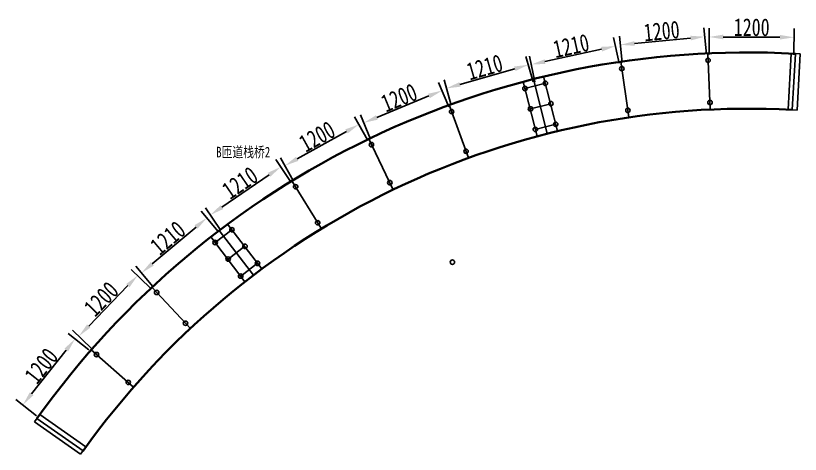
# Model space of a CAD drawing. Extents: x 0 to 558779, y 0 to 2762081.
# Drawn here: x 516997.7 to 517109.2, y 2758143.3 to 2758205.7 of the extents above; entities that cross this region are included whole.
import ezdxf

# ---------------------------------------------------------------- set-up
doc = ezdxf.new("R2010")
doc.units = 0
doc.header["$LTSCALE"] = 20
doc.header["$PDMODE"] = 34
for name, color, linetype in [('DL-互通边线', 75, 'Continuous'), ('QL-主线桥位平面', 190, 'Continuous'), ('交通层', 56, 'Continuous')]:
    doc.layers.add(name, color=color, linetype=linetype)
doc.styles.add('FS', font='仿宋_GB2312.ttf', dxfattribs={"width": 0.75})
doc.dimstyles.new('100', dxfattribs={"dimtxt": 2.5, "dimasz": 2, "dimexe": 1.25, "dimexo": 1.25, "dimgap": 0.125, "dimtad": 1, "dimdec": 0, "dimlfac": 100, "dimdsep": 46, "dimtxsty": 'FS', "dimcen": 0.001, "dimclrd": 7, "dimclre": 7, "dimclrt": 7, "dimadec": 4, "dimazin": 2, "dimtfac": 1, "dimtdec": 0, "dimtmove": 1, "dimatfit": 2, "dimfxlon": 1, "dimlwd": -1, "dimlwe": -1, "dimarcsym": 0})

# ---------------------------------------------------------------- blocks, each defined once
blk = doc.blocks.new('制动墩钢管平面')
at = {"color": 1}
for p, q in [((516248.84, 2752719.23), (516248.84, 2752711.23)), ((516248.84, 2752718.23), (516251.84, 2752718.23)), ((516251.84, 2752719.23), (516251.84, 2752711.23)), ((516248.89, 2752715.23), (516251.89, 2752715.23)), ((516248.84, 2752712.23), (516251.84, 2752712.23))]:
    blk.add_line(p, q, dxfattribs=at)
at = {"color": 6}
blk.add_line((516250.34, 2752719.23), (516250.34, 2752711.23), dxfattribs=at)
at = {"color": 2}
for centre in [(516248.84, 2752718.23), (516251.84, 2752718.23), (516248.89, 2752715.23), (516251.89, 2752715.23), (516248.84, 2752712.23), (516251.84, 2752712.23)]:
    blk.add_circle(centre, 0.315, dxfattribs=at)
blk = doc.blocks.new('*U768')
at = {"layer": '交通层', "color": 0, "linetype": 'Continuous'}
for p, q in [((0.65, 4), (-0.65, 4)), ((-0.65, 4), (-0.65, -4)), ((-0.05, -4), (-0.05, 4)), ((0.65, -4), (0.65, 4)), ((-0.65, -4), (0.65, -4))]:
    blk.add_line(p, q, dxfattribs=at)
blk = doc.blocks.new('*U767')
at = {"color": 0, "linetype": 'ByBlock', "lineweight": -2, "transparency": 16777216}
blk.add_blockref('*U768', (0, 0), dxfattribs=at)
blk = doc.blocks.new('栈桥钢管桩平面')
at = {"color": 1}
blk.add_line((517039.34, 2758035.52), (517047.34, 2758035.52), dxfattribs=at)
at = {"color": 2}
for centre in [(517040.34, 2758035.52), (517046.34, 2758035.52)]:
    blk.add_circle(centre, 0.315, dxfattribs=at)
blk = doc.blocks.new('*U770')
at = {"layer": '交通层', "color": 0, "linetype": 'Continuous'}
for p, q in [((0.65, 4), (-0.65, 4)), ((-0.65, 4), (-0.65, -4)), ((-0.05, -4), (-0.05, 4)), ((0.65, -4), (0.65, 4)), ((-0.65, -4), (0.65, -4))]:
    blk.add_line(p, q, dxfattribs=at)
blk = doc.blocks.new('*U769')
at = {"color": 0, "linetype": 'ByBlock', "lineweight": -2, "transparency": 16777216}
blk.add_blockref('*U770', (0, 0), dxfattribs=at)
blk = doc.blocks.new('*D771')
at = {"color": 7, "linetype": 'ByBlock', "transparency": 16777216}
blk.add_line((517053.45, 2758033.53), (517050.51, 2758035.85), dxfattribs=at)
at = {"color": 7, "transparency": 16777216}
for p, q in [((517045.32, 2758027.28), (517050.25, 2758033.51)), ((517046.04, 2758024.16), (517043.1, 2758026.49))]:
    blk.add_line(p, q, dxfattribs=at)
for points in [[(517050.51, 2758033.3), (517049.99, 2758033.72), (517051.49, 2758035.08)], [(517045.06, 2758027.49), (517045.58, 2758027.07), (517044.08, 2758025.71)]]:
    blk.add_solid(points, dxfattribs=at)
at = {"layer": 'DEFPOINTS', "color": 0, "transparency": 16777216}
for p in [(517051.49, 2758035.08), (517056.8, 2758030.88), (517049.39, 2758021.51)]:
    blk.add_point(p, dxfattribs=at)
at = {"color": 7, "transparency": 16777216, "insert": (517046.7, 2758031.26), "char_height": 2.5, "attachment_point": 5, "rotation": 51.6404, "style": 'FS'}
blk.add_mtext('1200', dxfattribs=at)
blk = doc.blocks.new('*D772')
at = {"color": 7, "linetype": 'ByBlock', "transparency": 16777216}
blk.add_line((517062.18, 2758042.36), (517059.49, 2758044.97), dxfattribs=at)
at = {"color": 7, "transparency": 16777216}
for p, q in [((517053.44, 2758036.92), (517059, 2758042.66)), ((517053.84, 2758033.74), (517051.15, 2758036.35))]:
    blk.add_line(p, q, dxfattribs=at)
for points in [[(517059.24, 2758042.43), (517058.76, 2758042.89), (517060.39, 2758044.1)], [(517053.2, 2758037.15), (517053.67, 2758036.69), (517052.04, 2758035.48)]]:
    blk.add_solid(points, dxfattribs=at)
at = {"layer": 'DEFPOINTS', "color": 0, "transparency": 16777216}
for p in [(517060.39, 2758044.1), (517065.14, 2758039.5), (517056.8, 2758030.88)]:
    blk.add_point(p, dxfattribs=at)
at = {"color": 7, "transparency": 16777216, "insert": (517055.22, 2758040.76), "char_height": 2.5, "attachment_point": 5, "rotation": 45.9219, "style": 'FS'}
blk.add_mtext('1200', dxfattribs=at)
blk = doc.blocks.new('*D773')
at = {"color": 7, "linetype": 'ByBlock', "transparency": 16777216}
blk.add_line((517071.82, 2758050.37), (517069.4, 2758053.24), dxfattribs=at)
at = {"color": 7, "transparency": 16777216}
for p, q in [((517062.47, 2758045.76), (517068.68, 2758050.99)), ((517062.56, 2758042.56), (517060.14, 2758045.43))]:
    blk.add_line(p, q, dxfattribs=at)
for points in [[(517068.89, 2758050.74), (517068.46, 2758051.25), (517070.21, 2758052.28)], [(517062.26, 2758046.02), (517062.69, 2758045.51), (517060.95, 2758044.47)]]:
    blk.add_solid(points, dxfattribs=at)
at = {"layer": 'DEFPOINTS', "color": 0, "transparency": 16777216}
for p in [(517070.21, 2758052.28), (517074.4, 2758047.31), (517065.14, 2758039.5)]:
    blk.add_point(p, dxfattribs=at)
at = {"color": 7, "transparency": 16777216, "insert": (517064.68, 2758049.44), "char_height": 2.5, "attachment_point": 5, "rotation": 40.1487, "style": 'FS'}
blk.add_mtext('1210', dxfattribs=at)
blk = doc.blocks.new('*D774')
at = {"color": 7, "linetype": 'ByBlock', "transparency": 16777216}
blk.add_line((517082.12, 2758057.48), (517080, 2758060.57), dxfattribs=at)
at = {"color": 7, "transparency": 16777216}
for p, q in [((517072.36, 2758053.83), (517079.06, 2758058.41)), ((517072.13, 2758050.64), (517070.01, 2758053.73))]:
    blk.add_line(p, q, dxfattribs=at)
for points in [[(517079.25, 2758058.14), (517078.87, 2758058.69), (517080.71, 2758059.54)], [(517072.18, 2758054.1), (517072.55, 2758053.55), (517070.71, 2758052.7)]]:
    blk.add_solid(points, dxfattribs=at)
at = {"layer": 'DEFPOINTS', "color": 0, "transparency": 16777216}
for p in [(517080.71, 2758059.54), (517084.4, 2758054.15), (517074.4, 2758047.31)]:
    blk.add_point(p, dxfattribs=at)
at = {"color": 7, "transparency": 16777216, "insert": (517074.93, 2758057.27), "char_height": 2.5, "attachment_point": 5, "rotation": 34.3941, "style": 'FS'}
blk.add_mtext('1210', dxfattribs=at)
blk = doc.blocks.new('*D775')
at = {"color": 7, "linetype": 'ByBlock', "transparency": 16777216}
blk.add_line((517093.03, 2758063.37), (517091.21, 2758066.65), dxfattribs=at)
at = {"color": 7, "transparency": 16777216}
for p, q in [((517083.06, 2758060.69), (517090.07, 2758064.58)), ((517082.52, 2758057.53), (517080.7, 2758060.81))]:
    blk.add_line(p, q, dxfattribs=at)
for points in [[(517090.23, 2758064.29), (517089.9, 2758064.88), (517091.81, 2758065.56)], [(517082.89, 2758060.98), (517083.22, 2758060.39), (517081.31, 2758059.71)]]:
    blk.add_solid(points, dxfattribs=at)
at = {"layer": 'DEFPOINTS', "color": 0, "transparency": 16777216}
for p in [(517091.81, 2758065.56), (517094.91, 2758059.99), (517084.4, 2758054.15)]:
    blk.add_point(p, dxfattribs=at)
at = {"color": 7, "transparency": 16777216, "insert": (517085.89, 2758063.85), "char_height": 2.5, "attachment_point": 5, "rotation": 29.0748, "style": 'FS'}
blk.add_mtext('1200', dxfattribs=at)
blk = doc.blocks.new('*D776')
at = {"color": 7, "linetype": 'ByBlock', "transparency": 16777216}
blk.add_line((517104.58, 2758068.07), (517103.15, 2758071.54), dxfattribs=at)
at = {"color": 7, "transparency": 16777216}
for p, q in [((517094.36, 2758066.56), (517101.78, 2758069.62)), ((517093.47, 2758063.49), (517092.04, 2758066.96))]:
    blk.add_line(p, q, dxfattribs=at)
for points in [[(517101.91, 2758069.31), (517101.65, 2758069.93), (517103.63, 2758070.38)], [(517094.24, 2758066.87), (517094.49, 2758066.25), (517092.51, 2758065.8)]]:
    blk.add_solid(points, dxfattribs=at)
at = {"layer": 'DEFPOINTS', "color": 0, "transparency": 16777216}
for p in [(517103.63, 2758070.38), (517106.02, 2758064.57), (517094.91, 2758059.99)]:
    blk.add_point(p, dxfattribs=at)
at = {"color": 7, "transparency": 16777216, "insert": (517097.54, 2758069.37), "char_height": 2.5, "attachment_point": 5, "rotation": 22.3991, "style": 'FS'}
blk.add_mtext('1200', dxfattribs=at)
blk = doc.blocks.new('*D777')
at = {"color": 7, "linetype": 'ByBlock', "transparency": 16777216}
blk.add_line((517116.59, 2758071.64), (517115.55, 2758075.25), dxfattribs=at)
at = {"color": 7, "transparency": 16777216}
for p, q in [((517106.18, 2758071.26), (517113.97, 2758073.49)), ((517104.95, 2758068.3), (517103.92, 2758071.91))]:
    blk.add_line(p, q, dxfattribs=at)
for points in [[(517114.07, 2758073.17), (517113.88, 2758073.81), (517115.9, 2758074.05)], [(517106.09, 2758071.58), (517106.27, 2758070.94), (517104.26, 2758070.7)]]:
    blk.add_solid(points, dxfattribs=at)
at = {"layer": 'DEFPOINTS', "color": 0, "transparency": 16777216}
for p in [(517115.9, 2758074.05), (517117.66, 2758067.91), (517106.02, 2758064.57)]:
    blk.add_point(p, dxfattribs=at)
at = {"color": 7, "transparency": 16777216, "insert": (517109.69, 2758073.71), "char_height": 2.5, "attachment_point": 5, "rotation": 16.0181, "style": 'FS'}
blk.add_mtext('1210', dxfattribs=at)
blk = doc.blocks.new('*D778')
at = {"color": 7, "linetype": 'ByBlock', "transparency": 16777216}
blk.add_line((517128.79, 2758074.26), (517127.98, 2758077.92), dxfattribs=at)
at = {"color": 7, "transparency": 16777216}
for p, q in [((517118.26, 2758074.5), (517126.3, 2758076.27)), ((517116.84, 2758071.63), (517116.04, 2758075.3))]:
    blk.add_line(p, q, dxfattribs=at)
for points in [[(517126.37, 2758075.94), (517126.23, 2758076.6), (517128.25, 2758076.7)], [(517118.19, 2758074.83), (517118.33, 2758074.18), (517116.3, 2758074.08)]]:
    blk.add_solid(points, dxfattribs=at)
at = {"layer": 'DEFPOINTS', "color": 0, "transparency": 16777216}
for p in [(517128.25, 2758076.7), (517129.6, 2758070.54), (517117.66, 2758067.91)]:
    blk.add_point(p, dxfattribs=at)
at = {"color": 7, "transparency": 16777216, "insert": (517121.98, 2758076.74), "char_height": 2.5, "attachment_point": 5, "rotation": 12.3856, "style": 'FS'}
blk.add_mtext('1210', dxfattribs=at)
blk = doc.blocks.new('*D779')
at = {"color": 7, "linetype": 'ByBlock', "transparency": 16777216}
blk.add_line((517141.19, 2758075.55), (517140.83, 2758079.29), dxfattribs=at)
at = {"color": 7, "transparency": 16777216}
for p, q in [((517129.23, 2758074.4), (517128.87, 2758078.13)), ((517130.98, 2758077.08), (517138.96, 2758077.85))]:
    blk.add_line(p, q, dxfattribs=at)
for points in [[(517138.99, 2758077.52), (517138.93, 2758078.18), (517140.95, 2758078.04)], [(517130.95, 2758077.41), (517131.01, 2758076.75), (517128.99, 2758076.89)]]:
    blk.add_solid(points, dxfattribs=at)
at = {"layer": 'DEFPOINTS', "color": 0, "transparency": 16777216}
for p in [(517140.95, 2758078.04), (517141.56, 2758071.69), (517129.6, 2758070.54)]:
    blk.add_point(p, dxfattribs=at)
at = {"color": 7, "transparency": 16777216, "insert": (517134.84, 2758078.85), "char_height": 2.5, "attachment_point": 5, "rotation": 5.5023, "style": 'FS'}
blk.add_mtext('1200', dxfattribs=at)
blk = doc.blocks.new('*D780')
at = {"color": 7, "transparency": 16777216}
for p, q in [((517141.58, 2758075.51), (517141.6, 2758079.26)), ((517143.59, 2758078), (517151.65, 2758077.97))]:
    blk.add_line(p, q, dxfattribs=at)
at = {"color": 7, "linetype": 'ByBlock', "transparency": 16777216}
blk.add_line((517153.64, 2758075.46), (517153.65, 2758079.21), dxfattribs=at)
at = {"color": 7, "transparency": 16777216}
for points in [[(517143.59, 2758078.34), (517143.59, 2758077.67), (517141.59, 2758078.01)], [(517151.65, 2758077.64), (517151.65, 2758078.3), (517153.65, 2758077.96)]]:
    blk.add_solid(points, dxfattribs=at)
at = {"layer": 'DEFPOINTS', "color": 0, "transparency": 16777216}
for p in [(517153.65, 2758077.96), (517141.56, 2758071.69), (517153.62, 2758071.64)]:
    blk.add_point(p, dxfattribs=at)
at = {"color": 7, "transparency": 16777216, "insert": (517147.63, 2758079.38), "char_height": 2.5, "attachment_point": 5, "rotation": 359.7453, "style": 'FS'}
blk.add_mtext('1200', dxfattribs=at)
blk = doc.blocks.new('C匝道主栈桥2')
at = {"layer": 'DL-互通边线', "color": 7, "lineweight": 35, "flags": 128}
for points in [[(517153.839, 2758075.63, 0.2570408), (517046.082, 2758023.761)], [(517153.403, 2758067.642, 0.2568925), (517052.635, 2758019.172)]]:
    blk.add_lwpolyline(points, format="xyb", dxfattribs=at)
at = {"layer": 'QL-主线桥位平面', "color": 7}
blk.add_line((517153.403, 2758067.642), (517153.839, 2758075.63), dxfattribs=at)
at = {"color": 7}
for p, rotation in [((-2261730.692, 3147895.638), 272.6324629054951), ((-2286685.499, 2870829.552), 278.3149008029996), ((-2251390.545, 2300330.487), 290.0060471847016), ((-2191762.422, 2025812.973), 295.7443229244743), ((-2104957.871, 1758560.254), 301.4841834387727), ((-1851120.81, 1252785.69), 313.0585224075163), ((-1689504.035, 1024484.51), 318.7722195166812)]:
    blk.add_blockref('栈桥钢管桩平面', p, dxfattribs=dict(at, rotation=rotation))
for name, p, rotation in [('*U767', (517153.671, 2758071.633), 356.8730741355984), ('制动墩钢管平面', (692823.97, -37121.088), 14.21888833588656), ('制动墩钢管平面', (1773273.509, 254865.463), 37.27136340802022), ('*U769', (517049.386, 2758021.512), 54.9620827052844)]:
    blk.add_blockref(name, p, dxfattribs=dict(rotation=rotation))
at = {"color": 1, "lineweight": 0, "insert": (517071.552, 2758062.394), "char_height": 1.5, "attachment_point": 1, "style": 'FS'}
blk.add_mtext('B匝道栈桥2', dxfattribs=at)
for p1, p2, distance, text, picture, middle in [((517129.604, 2758070.537), (517141.563, 2758071.689), 6.382, '1200', '*D779', (517134.838, 2758078.849)), ((517141.563, 2758071.689), (517153.621, 2758071.636), 6.324, '1200', '*D780', (517147.626, 2758079.376)), ((517117.657, 2758067.914), (517129.604, 2758070.537), 6.308, '1210', '*D778', (517121.979, 2758076.744)), ((517106.021, 2758064.573), (517117.657, 2758067.914), 6.379, '1210', '*D777', (517109.695, 2758073.711)), ((517094.907, 2758059.993), (517106.021, 2758064.573), 6.281, '1200', '*D776', (517097.541, 2758069.374)), ((517084.401, 2758054.151), (517094.907, 2758059.993), 6.365, '1200', '*D775', (517085.886, 2758063.849)), ((517074.404, 2758047.308), (517084.401, 2758054.151), 6.533, '1210', '*D774', (517074.928, 2758057.266)), ((517065.143, 2758039.496), (517074.404, 2758047.308), 6.509, '1210', '*D773', (517064.681, 2758049.439)), ((517049.386, 2758021.512), (517056.799, 2758030.878), 6.768, '1200', '*D771', (517046.695, 2758031.258))]:
    dim = blk.add_aligned_dim(p1=p1, p2=p2, distance=distance, text=text, dimstyle='100', override={"dimtxsty": 'FS'})
    dim.commit()
    dim.dimension.update_dxf_attribs({"geometry": picture, "text_midpoint": middle})
dim = blk.add_aligned_dim(p1=(517056.799, 2758030.878), p2=(517065.143, 2758039.496), distance=6.619, dimstyle='100')
dim.commit()
dim.dimension.update_dxf_attribs({"geometry": '*D772', "text_midpoint": (517055.218, 2758040.758)})

msp = doc.modelspace()

# ---------------------------------------------------------------- linework, layer by layer
at = {"color": 5}
msp.add_circle((517059.763, 2758170.66), 0.315, dxfattribs=at)

# ---------------------------------------------------------------- block references
msp.add_blockref('C匝道主栈桥2', (-45.342, 124.66))

doc.saveas('drawing.dxf')
